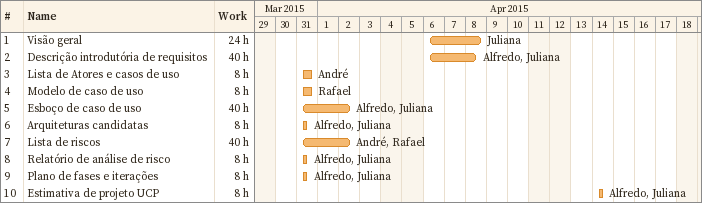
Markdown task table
| ID | Task | Start | Finish | Resources | Work (h) |
|---|---|---|---|---|---|
| 1 | Visão geral | 2015-04-06 | 2015-04-08 | Juliana | 24 |
| 2 | Descrição introdutória de requisitos | 2015-04-06 | 2015-04-08 | Alfredo, Juliana | 40 |
| 3 | Lista de Atores e casos de uso | 2015-03-31 | 2015-03-31 | André | 8 |
| 4 | Modelo de caso de uso | 2015-03-31 | 2015-03-31 | Rafael | 8 |
| 5 | Esboço de caso de uso | 2015-03-31 | 2015-04-02 | Alfredo, Juliana | 40 |
| 6 | Arquiteturas candidatas | 2015-03-31 | 2015-03-31 | Alfredo, Juliana | 8 |
| 7 | Lista de riscos | 2015-03-31 | 2015-04-02 | André, Rafael | 40 |
| 8 | Relatório de análise de risco | 2015-03-31 | 2015-03-31 | Alfredo, Juliana | 8 |
| 9 | Plano de fases e iterações | 2015-03-31 | 2015-03-31 | Alfredo, Juliana | 8 |
| 10 | Estimativa de projeto UCP | 2015-04-14 | 2015-04-14 | Alfredo, Juliana | 8 |
